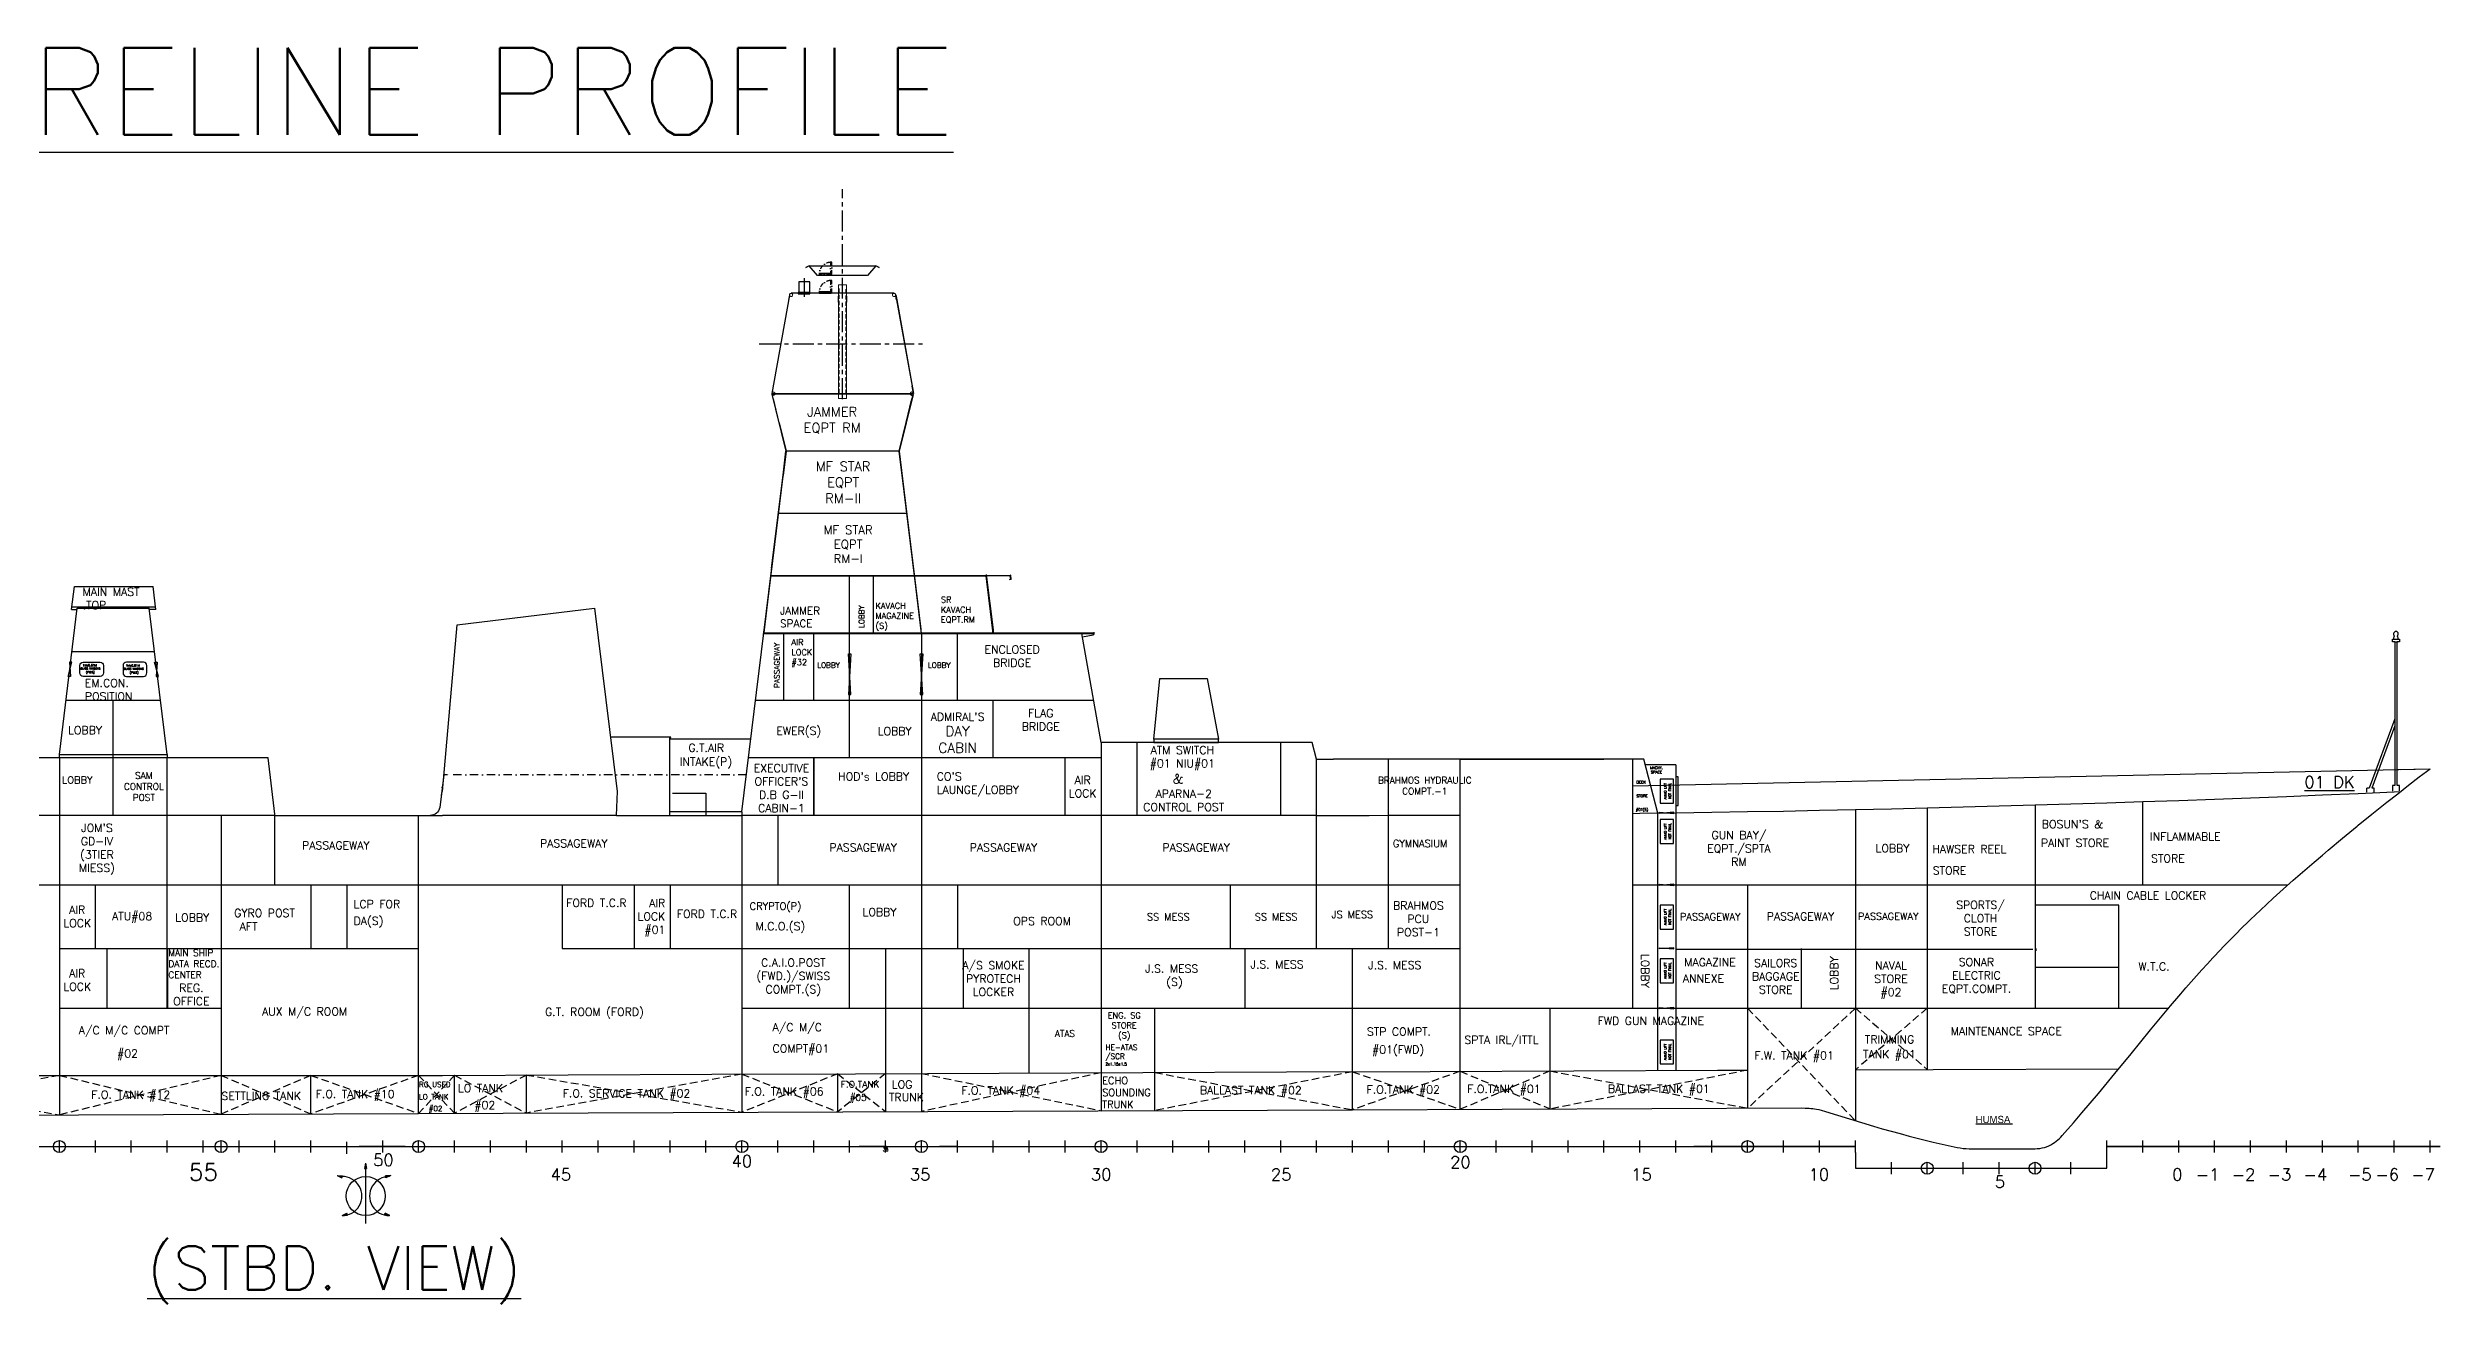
# Model space of a CAD drawing. Header units: millimetres. Extents: x 4499 to 173013, y -638 to 51821.
# Drawn here: x 73084 to 173013, y -638 to 51821 of the extents above; entities that cross this region are included whole.
import ezdxf
from ezdxf.enums import TextEntityAlignment as Align

# ---------------------------------------------------------------- set-up
doc = ezdxf.new("R2010")
doc.units = ezdxf.units.MM
doc.header["$LTSCALE"] = 700
doc.header["$MEASUREMENT"] = 0
for name, pattern in [('CENTER', [2, 1.25, -0.25, 0.25, -0.25]), ('DASHDOT', [1, 0.5, -0.25, 0, -0.25]), ('DASHDOT2', [0.5, 0.25, -0.125, 0, -0.125]), ('DASHED', [0.75, 0.5, -0.25]), ('Dashed_dotted', [34, 24, -5, 0, -5]), ('DOTDASH1', [1600, 1000, -250, 100, -250]), ('H1', [40, 20, -20]), ('HIDDEN', [0.375, 0.25, -0.125])]:
    doc.linetypes.add(name, pattern=pattern)
for name, color, linetype in [('-1102', 7, 'Continuous'), ('-2', 7, 'Continuous'), ('01', 7, 'Continuous'), ('01 DECK', 7, 'Continuous'), ('1', 2, 'Continuous'), ('10001', 7, 'Continuous'), ('6001', 7, 'Continuous'), ('8001', 7, 'Continuous'), ('ASTER COMPLEX', 7, 'Continuous'), ('BOATS', 150, 'Continuous'), ('ChangeDec05', 254, 'Continuous'), ('FLANG', 7, 'Continuous'), ('MANHOLES', 160, 'Continuous'), ('NOTCH1', 7, 'Continuous'), ('PLAT1', 3, 'Continuous'), ('PLINES', 4, 'Continuous'), ('STIF3', 3, 'Continuous'), ('WEAPON TEXT', 7, 'Continuous')]:
    doc.layers.add(name, color=color, linetype=linetype)
doc.styles.add('ROMANS', font='romans.shx', dxfattribs={"height": 150})
doc.dimstyles.new('ISO-25', dxfattribs={"dimtxt": 2.5, "dimasz": 2.5, "dimexe": 1.25, "dimexo": 0.625, "dimtad": 1, "dimdsep": 46, "dimtxsty": 'Standard', "dimcen": 2.5, "dimadec": 0, "dimazin": 0, "dimtfac": 1, "dimtmove": 2, "dimatfit": 3, "dimfxl": 1, "dimtolj": 1, "dimtzin": 0, "dimarcsym": 0})

# ---------------------------------------------------------------- blocks, each defined once
blk = doc.blocks.new('ARROW')
at = {"color": 252, "true_color": 0x939598}
for p, q in [((0, 0), (25, 5)), ((0, 0), (25, -5)), ((25, -5), (25, 5))]:
    blk.add_line(p, q, dxfattribs=at)
blk.add_solid([(0, 0), (25, 5), (25, -5)], dxfattribs=at)
blk = doc.blocks.new('L-50')
at = {"layer": '-2', "color": 251, "true_color": 0x636466}
for p, q in [((0, 0), (50, 0)), ((6, -45), (6, -11)), ((11, -6), (46, -6))]:
    blk.add_line(p, q, dxfattribs=at)
blk.add_lwpolyline([(0, 0), (0, -50)], dxfattribs=at)
for centre, radius, start, end in [((0, -44), 5.7, 266.80108, 357.42267), ((11, -11), 5, 90.00321, 180.02022), ((44, 0), 6, 284.47029, 1.78991)]:
    blk.add_arc(centre, radius, start, end, dxfattribs=at)
blk = doc.blocks.new('A$C575D3D3D')
at = {"layer": '-1102', "color": 251, "linetype": 'Dashed_dotted', "lineweight": 25, "true_color": 0x636466}
for p, q in [((4625, 2600), (3776, 2600)), ((13489, -2400), (6270, -2400))]:
    blk.add_line(p, q, dxfattribs=at)
at = {"layer": '-1102', "color": 251, "lineweight": 25, "true_color": 0x636466}
blk.add_line((6270, -2400), (13489, -2400), dxfattribs=at)
at = {"layer": '10001', "color": 251, "lineweight": 0, "true_color": 0x636466}
for p, q in [((2831, 12150), (3155, 12150)), ((2831, 12150), (2831, 7400)), ((3155, 7400), (3155, 12150)), ((2831, 7400), (3155, 7400))]:
    blk.add_line(p, q, dxfattribs=at)
for points in [[(795, 11679, -0.414212), (795, 11779, -0.414212), (895, 11779, -0.414212), (895, 11679, -0.414212), (795, 11679), (795, 11684), (800, 11684, -0.414221), (800, 11775, -0.414221), (890, 11775, -0.414221), (890, 11684, -0.414221), (800, 11684, -0.414221)], [(5095, 11679, -0.414212), (5095, 11779, -0.414212), (5195, 11779, -0.414212), (5195, 11679, -0.414212), (5095, 11679), (5095, 11684), (5100, 11684, -0.414207), (5100, 11775, -0.414221), (5191, 11775, -0.414207), (5191, 11684, -0.414221), (5100, 11684, -0.414221)], [(61, 7556, -0.414212), (61, 7656, -0.414187), (161, 7656, -0.414212), (161, 7556, -0.414187), (61, 7556), (61, 7560), (65, 7560, -0.414207), (65, 7651, -0.414193), (156, 7651, -0.414207), (156, 7560, -0.414193), (65, 7560, -0.414193)], [(5829, 7556, -0.414212), (5829, 7656, -0.414212), (5929, 7656, -0.414212), (5929, 7556, -0.414212), (5829, 7556), (5829, 7560), (5834, 7560, -0.414207), (5834, 7651, -0.414221), (5925, 7651, -0.414207), (5925, 7560, -0.414221), (5834, 7560, -0.414221)]]:
    blk.add_lwpolyline(points, format="xyb", dxfattribs=at)
at = {"layer": '6001', "color": 251, "lineweight": 0, "true_color": 0x636466}
for p, q in [((4851, 5200), (1131, 5200)), ((-303, -2450), (-300, -2421)), ((6125, -2400), (-151, -2400)), ((6270, -2400), (6150, -2400))]:
    blk.add_line(p, q, dxfattribs=at)
at = {"layer": '8001', "color": 251, "lineweight": 25, "true_color": 0x636466}
blk.add_line((5897, 7387), (5948, 7593), dxfattribs=at)
at = {"layer": '8001', "color": 251, "linetype": 'DASHED', "lineweight": 25, "true_color": 0x636466}
blk.add_line((-277, -2400), (-23, -2400), dxfattribs=at)
at = {"layer": 'FLANG', "color": 251, "lineweight": 0, "true_color": 0x636466}
blk.add_lwpolyline([(10033, -148), (9959, -157), (9959, -165), (10034, -156), (10033, -148)], dxfattribs=at)
at = {"layer": 'NOTCH1', "color": 251, "true_color": 0x636466}
for centre, start, end in [((41, 7603), 283.98187, 359.98755), ((9999, 0), 180.00447, 276.96762), ((10017, -150), 96.96368, 186.94733)]:
    blk.add_arc(centre, 15, start, end, dxfattribs=at)
at = {"layer": 'PLAT1', "color": 251, "true_color": 0x636466}
for p, q in [((772, 11716), (38, 7618)), ((772, 11716), (38, 7618)), ((772, 11716), (736, 11517)), ((776, 11715), (740, 11516)), ((742, 11526), (744, 11534)), ((770, 11680), (744, 11534)), ((776, 11715), (772, 11716)), ((2527, 11800), (845, 11800)), ((3527, 11800), (2527, 11800)), ((2831, 11430), (2831, 11680)), ((3155, 11680), (3155, 11430)), ((5145, 11800), (3527, 11800)), ((5219, 11731), (5216, 11730)), ((5216, 11730), (5254, 11517)), ((5219, 11731), (5257, 11518)), ((5251, 11530), (5224, 11680)), ((5252, 11527), (5250, 11535)), ((5252, 11527), (5950, 7615)), ((5257, 11518), (5953, 7615)), ((107, 8003), (38, 7618)), ((111, 8002), (42, 7617)), ((42, 7617), (38, 7618)), ((3270, 7603), (41, 7603)), ((45, 7581), (41, 7580)), ((41, 7580), (628, 5208)), ((181, 7603), (181, 7608)), ((554, 7603), (181, 7603)), ((1370, 7603), (554, 7603)), ((2470, 7603), (1370, 7603)), ((3470, 7603), (2470, 7603)), ((3270, 7603), (3278, 7603)), ((5954, 7603), (3278, 7603)), ((4736, 7603), (3470, 7603)), ((5336, 7603), (4736, 7603)), ((5809, 7603), (5336, 7603)), ((5944, 7577), (5358, 5208)), ((5809, 7603), (5809, 7608)), ((5886, 7970), (5885, 7978)), ((5944, 7577), (5940, 7578)), ((5953, 7615), (5950, 7615)), ((340, 6387), (336, 6386)), ((342, 6387), (336, 6386)), ((5653, 6402), (5648, 6403)), ((5653, 6402), (5650, 6403)), ((509, 4207), (631, 5200)), ((515, 4206), (636, 5199)), ((615, 5200), (615, 5208)), ((5376, 5208), (615, 5208)), ((5376, 5200), (615, 5200)), ((634, 5209), (628, 5208)), ((631, 5200), (636, 5199)), ((876, 5208), (637, 5208)), ((876, 5200), (637, 5200)), ((4595, 5200), (3746, 5200)), ((5356, 5200), (5114, 5200)), ((5358, 5208), (5352, 5209)), ((5477, 4207), (5356, 5200)), ((5477, 4207), (5356, 5200)), ((5477, 4207), (5356, 5200)), ((507, 4157), (-276, -2223)), ((31, 316), (509, 4207)), ((5993, 5), (5477, 4207)), ((5479, 4157), (6262, -2223)), ((316, 2600), (316, 2605)), ((5675, 2605), (316, 2605)), ((5675, 2600), (316, 2600)), ((331, 2758), (336, 2757)), ((331, 2758), (336, 2757)), ((1546, 2600), (1546, 2605)), ((1546, 2600), (1546, 2605)), ((3026, 2600), (3026, 2605)), ((3026, 2600), (3026, 2605)), ((3776, 2600), (3776, 2605)), ((4625, 2605), (3776, 2605)), ((4625, 2600), (3776, 2600)), ((4445, 2600), (4445, 2605)), ((4445, 2600), (4445, 2605)), ((4625, 2600), (4625, 2605)), ((5655, 2758), (5660, 2759)), ((5655, 2758), (5660, 2759)), ((5675, 2600), (5675, 2605)), ((150, 1289), (155, 1288)), ((150, 1289), (155, 1288)), ((31, 316), (-284, -2250)), ((0, 0), (0, 5)), ((5994, 0), (0, 0)), ((8994, 0), (250, 0)), ((2360, 0), (2360, 5)), ((2360, 0), (2360, 5)), ((3590, 0), (3590, 5)), ((3590, 0), (3590, 5)), ((4514, 0), (4514, 5)), ((4514, 0), (4514, 5)), ((5955, 316), (5960, 317)), ((5955, 316), (5960, 317)), ((8994, 0), (5999, 0)), ((6899, 0), (6899, 5)), ((6899, 0), (6899, 5)), ((8129, 0), (8129, 5)), ((8129, 0), (8129, 5)), ((9023, -240), (8994, 0)), ((9999, 5), (8999, 5)), ((9999, 0), (8999, 0)), ((9999, 0), (8999, 0)), ((10001, 31), (9995, 30)), ((9995, 30), (10017, -150)), ((9999, 0), (9999, 5)), ((10001, 31), (10023, -149)), ((-30, -180), (-25, -181)), ((-30, -180), (-25, -181)), ((10023, -149), (10017, -150)), ((-150, -1153), (-145, -1154)), ((-150, -1153), (-145, -1154)), ((-309, -2450), (-285, -2249)), ((-303, -2450), (-279, -2250)), ((-297, -2400), (-297, -2395)), ((6270, -2395), (-297, -2395)), ((-297, -2395), (-55, -2395)), ((6270, -2400), (-297, -2400)), ((-285, -2249), (-279, -2250)), ((-284, -2250), (-279, -2251)), ((-276, -2251), (-284, -2250)), ((270, -2400), (277, -2400)), ((420, -2400), (424, -2400)), ((1770, -2400), (1777, -2400)), ((3270, -2400), (3277, -2400)), ((4770, -2400), (4777, -2400)), ((6270, -2400), (6270, -2395)), ((6270, -2400), (6270, -2395)), ((13489, -2395), (6270, -2395)), ((13489, -2400), (6270, -2400)), ((7770, -2400), (7777, -2400)), ((9130, -2395), (9270, -2395)), ((9270, -2400), (9278, -2400)), ((10020, -2400), (10026, -2400)), ((10770, -2400), (10776, -2400)), ((11520, -2400), (11526, -2400)), ((12270, -2400), (12278, -2400)), ((13020, -2400), (13026, -2400)), ((13476, -2450), (13503, -2347)), ((13482, -2450), (13509, -2348)), ((13489, -2400), (13489, -2395))]:
    blk.add_line(p, q, dxfattribs=at)
for points in [[(45, 7581), (340, 6387), (342, 6387), (634, 5209)], [(92, 7391), (340, 6387), (342, 6387), (634, 5209), (634, 5208)], [(5940, 7578), (5650, 6403), (5648, 6403), (5352, 5209)], [(5352, 5208), (5352, 5209), (5648, 6403), (5650, 6403), (5894, 7391)], [(637, 5200), (636, 5199), (515, 4206), (507, 4157)], [(5349, 5200), (5350, 5199), (5472, 4206), (5479, 4157)], [(10017, -150), (10017, -150), (9999, 0)], [(9270, -2395), (9270, -2250), (9025, -252)], [(-276, -2223), (-279, -2250), (-297, -2395)]]:
    blk.add_lwpolyline(points, dxfattribs=at)
blk.add_lwpolyline([(8995, 56), (9278, -2247, -0.030558), (9278, -2252), (9278, -2395)], format="xyb", dxfattribs=at)
at = {"layer": 'STIF3', "color": 251, "true_color": 0x636466}
for p, q in [((2806, 11800), (870, 11800)), ((5120, 11800), (3180, 11800)), ((5894, 7925), (5947, 7628)), ((5396, 2600), (594, 2600)), ((13340, -2400), (6295, -2400)), ((13476, -2450), (13483, -2424))]:
    blk.add_line(p, q, dxfattribs=at)

msp = doc.modelspace()

# ---------------------------------------------------------------- linework, layer by layer
at = {"layer": '-2', "color": 18, "true_color": 0x000000}
for p, q in [((99110, 23039), (96586, 23039)), ((99060, 22977), (99060, 22972))]:
    msp.add_line(p, q, dxfattribs=at)
at = {"color": 18, "linetype": 'CENTER', "true_color": 0x000000}
for p, q in [((106278, 37148), (106278, 45916)), ((102800, 39462), (109755, 39462))]:
    msp.add_line(p, q, dxfattribs=at)
at = {"color": 18, "true_color": 0x000000}
for p, q in [((103377, 37374), (109178, 37374)), ((102075, 19919), (103924, 34974)), ((108662, 34974), (103924, 34974)), ((109577, 27371), (108662, 34974)), ((108975, 32373), (103604, 32373)), ((74079, 28372), (74196, 29322)), ((74196, 29322), (77480, 29322)), ((77597, 28372), (77480, 29322)), ((103285, 29772), (112283, 29772)), ((107577, 27371), (107577, 29772)), ((112578, 27371), (112283, 29772)), ((73567, 22320), (74316, 28422)), ((74079, 28372), (74310, 28372)), ((74868, 28422), (74868, 28472)), ((76768, 28422), (76768, 28472)), ((78068, 22320), (77319, 28422)), ((77597, 28372), (77325, 28372)), ((102990, 27371), (116277, 27371)), ((109577, 27371), (109577, 7408)), ((116277, 27371), (116754, 27371)), ((171016, 27123), (171216, 27123)), ((171016, 27023), (171016, 27123)), ((171116, 27023), (171016, 27023)), ((171116, 27023), (171116, 21021)), ((171216, 27123), (171316, 27123)), ((171216, 21021), (171216, 27023)), ((171316, 27023), (171216, 27023)), ((171316, 27123), (171316, 27023)), ((74095, 26621), (77540, 26621)), ((75818, 22170), (75818, 24571)), ((112578, 22170), (112578, 24571)), ((171116, 23796), (170052, 20911)), ((171116, 23506), (170159, 20911)), ((73567, 22170), (73567, 7265)), ((75818, 19769), (75818, 22170)), ((99060, 22972), (102450, 22972)), ((99060, 19772), (99060, 22972)), ((105076, 19769), (105076, 22170)), ((105076, 22170), (105076, 19769)), ((117079, 22820), (117079, 7438)), ((124582, 19769), (124582, 22820)), ((126082, 22120), (126782, 22120)), ((129083, 14218), (129083, 22120)), ((132084, 7497), (132084, 22120)), ((139286, 11717), (139286, 22120)), ((141086, 21879), (139808, 21879)), ((141086, 21879), (141086, 9121)), ((171016, 21021), (171016, 20781)), ((171116, 21021), (171016, 21021)), ((171316, 21021), (171216, 21021)), ((171316, 20792), (171316, 21021)), ((99171, 20700), (100575, 20700)), ((100575, 20700), (100575, 19769)), ((148588, 20015), (148588, 7018)), ((151589, 20085), (151589, 9161)), ((156090, 20206), (156090, 11717)), ((160592, 16869), (160592, 20347)), ((170054, 20911), (169953, 20911)), ((169953, 20734), (169953, 20911)), ((170254, 20911), (170154, 20911)), ((170255, 20747), (170254, 20911)), ((82570, 19769), (78068, 19769)), ((80319, 19769), (80319, 7292)), ((88571, 7325), (88571, 19769)), ((96833, 19769), (102076, 19769)), ((102075, 19919), (102075, 7378)), ((140336, 9117), (140336, 19868)), ((75068, 14218), (75068, 16869)), ((84070, 16869), (84070, 14218)), ((85571, 16869), (85571, 14218)), ((94573, 16869), (94573, 14218)), ((97574, 16869), (97574, 14218)), ((99074, 16869), (99074, 14218)), ((106576, 11717), (106576, 16869)), ((111078, 16869), (111078, 14218)), ((122481, 14218), (122481, 16869)), ((144087, 16869), (144087, 7544)), ((73567, 14218), (88571, 14218)), ((75568, 11717), (75568, 14218)), ((94573, 14218), (132084, 14218)), ((108077, 14218), (108077, 7402)), ((111328, 11717), (111328, 14218)), ((114079, 9013), (114079, 14218)), ((123081, 14218), (123081, 11717)), ((127582, 7479), (127582, 14218)), ((141066, 14190), (156000, 14190)), ((146338, 11717), (146338, 14218)), ((73567, 11717), (80319, 11717)), ((102075, 11717), (161673, 11717)), ((119330, 7447), (119330, 11717)), ((135835, 7512), (135835, 11717)), ((84070, 7307), (84070, 8916)), ((90072, 7331), (90072, 8918)), ((93073, 7343), (93073, 8930)), ((106076, 7394), (106076, 8981)), ((73567, 5692), (73567, 6192)), ((75068, 5692), (75068, 6192)), ((76568, 5692), (76568, 6192)), ((78068, 5692), (78068, 6192)), ((79569, 5692), (79569, 6192)), ((80319, 5692), (80319, 6192)), ((81069, 5692), (81069, 6192)), ((82570, 5692), (82570, 6192)), ((84070, 5692), (84070, 6192)), ((85571, 5634), (85571, 6134)), ((87071, 5692), (87071, 6192)), ((88571, 5692), (88571, 6192)), ((90072, 5692), (90072, 6192)), ((91572, 5692), (91572, 6192)), ((93073, 5692), (93073, 6192)), ((94573, 5692), (94573, 6192)), ((96074, 5692), (96074, 6192)), ((97574, 5692), (97574, 6192)), ((99074, 5692), (99074, 6192)), ((100575, 5692), (100575, 6192)), ((102075, 5692), (102075, 6192)), ((103576, 5692), (103576, 6192)), ((105076, 5692), (105076, 6192)), ((106576, 5692), (106576, 6192)), ((108077, 5692), (108077, 6192)), ((109577, 5692), (109577, 6192)), ((111078, 5692), (111078, 6192)), ((112578, 5692), (112578, 6192)), ((114079, 5692), (114079, 6192)), ((115579, 5692), (115579, 6192)), ((117079, 5692), (117079, 6192)), ((118580, 5692), (118580, 6192)), ((120080, 5692), (120080, 6192)), ((121581, 5692), (121581, 6192)), ((123081, 5692), (123081, 6192)), ((124582, 5692), (124582, 6192)), ((126082, 5692), (126082, 6192)), ((127582, 5692), (127582, 6192)), ((129083, 5692), (129083, 6192)), ((130583, 5692), (130583, 6192)), ((132084, 5692), (132084, 6192)), ((133584, 5692), (133584, 6192)), ((135085, 5692), (135085, 6192)), ((136585, 5692), (136585, 6192)), ((138085, 5692), (138085, 6192)), ((139586, 5692), (139586, 6192)), ((141086, 5692), (141086, 6192)), ((142587, 5692), (142587, 6192)), ((144087, 5692), (144087, 6192)), ((145588, 5692), (145588, 6192)), ((147088, 5692), (147088, 6192)), ((148588, 5692), (148588, 6192)), ((159091, 5034), (159091, 6192)), ((159091, 5692), (159091, 6192)), ((160592, 5692), (160592, 6192)), ((162092, 5692), (162092, 6192)), ((163593, 5692), (163593, 6192)), ((165093, 5692), (165093, 6192)), ((166593, 5692), (166593, 6192)), ((168094, 5692), (168094, 6192)), ((169594, 5692), (169594, 6192)), ((171095, 5692), (171095, 6192)), ((172595, 5692), (172595, 6192)), ((7622, 5942), (148588, 5942)), ((88014, 5942), (86093, 5942)), ((86351, 5042), (86351, 2725)), ((108077, 5942), (106977, 5942)), ((108077, 5992), (108077, 5892)), ((108077, 5992), (108077, 5892)), ((124582, 5942), (126082, 5942)), ((148588, 5692), (148588, 5034)), ((148588, 5034), (159091, 5034)), ((150089, 4784), (150089, 5285)), ((151589, 4784), (151589, 5285)), ((153090, 4784), (153090, 5285)), ((154590, 4784), (154590, 5285)), ((156090, 4784), (156090, 5285)), ((157591, 4784), (157591, 5285)), ((159091, 5942), (173013, 5942))]:
    msp.add_line(p, q, dxfattribs=at)
at = {"color": 18, "linetype": 'ByBlock', "true_color": 0x000000}
for p, q in [((106576, 27371), (106576, 29772)), ((103826, 24571), (103826, 27371))]:
    msp.add_line(p, q, dxfattribs=at)
at = {"color": 18, "linetype": 'Continuous', "true_color": 0x000000}
for p, q in [((109283, 29772), (112283, 29772)), ((116771, 24571), (102646, 24571)), ((73567, 22170), (73567, 22320)), ((73567, 22320), (78068, 22320)), ((78068, 22320), (78068, 22170)), ((117079, 22170), (102352, 22170)), ((109577, 5942), (111078, 5942)), ((111078, 5942), (110328, 5942)), ((148588, 5942), (141836, 5942)), ((173013, 5942), (159091, 5942))]:
    msp.add_line(p, q, dxfattribs=at)
at = {"color": 18, "true_color": 0x000000, "extrusion": (0, 0, -1)}
for p, q in [((78068, 19769), (70566, 19769)), ((82570, 19769), (89572, 19769)), ((96824, 19769), (89572, 19769)), ((96833, 19769), (89581, 19769))]:
    msp.add_line(p, q, dxfattribs=at)
at = {"color": 18, "ltscale": 0.8, "true_color": 0x000000}
for p, q in [((102056, 19922), (99060, 19922)), ((159591, 16018), (156090, 16018)), ((159591, 14218), (159591, 16018)), ((159591, 11717), (159591, 16018)), ((156123, 14218), (156123, 14118)), ((156090, 13429), (159591, 13429))]:
    msp.add_line(p, q, dxfattribs=at)
at = {"color": 18, "linetype": 'DASHED', "true_color": 0x000000}
msp.add_line((97924, 16870), (99074, 16870), dxfattribs=at)
at = {"color": 18, "lineweight": 40, "true_color": 0x000000}
msp.add_line((78068, 14218), (78068, 11717), dxfattribs=at)
at = {"color": 18, "linetype": 'DOTDASH1', "true_color": 0x000000}
msp.add_line((127582, 11717), (138586, 11717), dxfattribs=at)
at = {"color": 18, "linetype": 'DASHED', "lineweight": -2, "ltscale": 0.9, "true_color": 0x000000, "transparency": 33554534}
for p, q in [((144087, 11717), (148588, 7018)), ((148588, 11717), (144087, 7544)), ((148588, 11717), (151589, 9161)), ((151589, 11717), (148588, 9150)), ((117079, 9025), (109577, 7408)), ((109577, 8995), (117079, 7438)), ((127582, 9067), (119330, 7447)), ((119330, 9034), (127582, 7479)), ((132084, 9084), (127582, 7479)), ((127582, 9067), (132084, 7497)), ((135835, 9099), (132084, 7497)), ((132084, 9084), (135835, 7512)), ((144087, 9132), (135835, 7512)), ((135835, 9099), (144087, 7545)), ((64565, 8916), (73567, 7265)), ((73567, 8916), (64565, 7230)), ((73567, 8916), (80319, 7292)), ((80319, 8916), (73567, 7265)), ((80319, 8916), (84070, 7307)), ((84070, 8916), (80319, 7292)), ((84070, 8916), (88571, 7325)), ((88571, 8916), (84070, 7307)), ((90072, 8918), (88571, 7325)), ((88571, 8916), (90072, 7331)), ((93073, 8930), (90072, 7331)), ((90072, 8918), (93073, 7343)), ((102075, 8965), (93073, 7343)), ((93073, 8930), (102075, 7378)), ((106076, 8981), (102075, 7378)), ((102075, 8965), (106076, 7394)), ((108077, 8989), (106076, 7394)), ((106076, 8981), (108077, 7402))]:
    msp.add_line(p, q, dxfattribs=at)
at = {"color": 18, "true_color": 0x000000}
for points in [[(107327, 42317), (105228, 42317), (104880, 42713), (104743, 42649), (104741, 42653), (104877, 42717), (107678, 42717), (107814, 42653), (107812, 42649), (107674, 42713), (107327, 42317)], [(77584, 28472), (74091, 28472)], [(116754, 27371), (116754, 27296), (116304, 27217)], [(74091, 26176), (73991, 26176), (74029, 25571), (73929, 25571), (74091, 26176)], [(77545, 26176), (77645, 26176), (77606, 25571), (77706, 25571), (77545, 26176)], [(119280, 22951), (119530, 25491), (121506, 25491), (121981, 22951)], [(82570, 16869), (82570, 19819), (82281, 22170), (70566, 22170)], [(140336, 19868), (139744, 22120), (126782, 22120)], [(50311, 16869), (132084, 16869)], [(139286, 16869), (166651, 16869)], [(42808, 8916), (89563, 8916), (94814, 8937), (100816, 8960), (106818, 8984), (112819, 9008), (118821, 9032), (124823, 9056), (130825, 9079), (136826, 9103), (142828, 9127), (144087, 9132)], [(148588, 9150), (151830, 9162), (159590, 9193)]]:
    msp.add_lwpolyline(points, dxfattribs=at)
for points in [[(105305, 42342), (105805, 42342), (105805, 42392), (105305, 42392)], [(105305, 41579), (105805, 41579), (105805, 41630), (105305, 41630)], [(119280, 22820), (121981, 22820), (121981, 22951), (119280, 22951)], [(141086, 20179), (141186, 20179), (141186, 21379), (141086, 21379)]]:
    msp.add_lwpolyline(points, close=True, dxfattribs=at)
at = {"color": 18, "linetype": 'DASHDOT2', "true_color": 0x000000}
for points in [[(105780, 42317), (105780, 42367), (105330, 42367), (105330, 42317)], [(105780, 41554), (105780, 41604), (105330, 41604), (105330, 41554)]]:
    msp.add_lwpolyline(points, dxfattribs=at)
for points in [[(105780, 42867), (105780, 42367), (105830, 42367), (105830, 42867)], [(105780, 42105), (105780, 41604), (105830, 41604), (105830, 42105)]]:
    msp.add_lwpolyline(points, close=True, dxfattribs=at)
at = {"color": 18, "linetype": 'HIDDEN', "true_color": 0x000000}
msp.add_lwpolyline([(106128, 41776), (106128, 37374), (106428, 37374), (106428, 41776)], dxfattribs=at)
at = {"color": 18, "true_color": 0x000000}
msp.add_lwpolyline([(171084, 27296, -0.313859), (171084, 27211, 0.153244), (171066, 27153), (171066, 27123), (171266, 27123), (171266, 27153, 0.153244), (171248, 27211, -0.313859), (171248, 27296, 1.914854)], format="xyb", close=True, dxfattribs=at)
for points in [[(74914, 25571), (74560, 25571, -0.401336), (74417, 25722), (74417, 26026, -0.396336), (74559, 26176), (74913, 26176), (75267, 26176, -0.396336), (75409, 26026), (75409, 25722, -0.401336), (75267, 25571), (74913, 25571)], [(76722, 25571), (77076, 25571, 0.401336), (77218, 25722), (77218, 26026, 0.396336), (77076, 26176), (76722, 26176), (76368, 26176, 0.396336), (76226, 26026), (76226, 25722, 0.401336), (76368, 25571), (76723, 25571)], [(89622, 21470), (89453, 20096, -0.360926), (89060, 19769)]]:
    msp.add_lwpolyline(points, format="xyb", dxfattribs=at)
at = {"color": 18, "linetype": 'DASHDOT', "true_color": 0x000000}
for points in [[(102266, 21470), (89780, 21470), (89622, 21470), (89517, 20621)], [(89120, 19774), (89120, 19769)]]:
    msp.add_lwpolyline(points, dxfattribs=at)
at = {"color": 18, "linetype": 'DOTDASH1', "true_color": 0x000000}
for points in [[(140436, 20279), (140986, 20279), (140986, 21279), (140436, 21279)], [(140436, 18596), (140986, 18596), (140986, 19596), (140436, 19596)], [(140436, 15023), (140986, 15023), (140986, 16023), (140436, 16023)], [(140436, 12785), (140986, 12785), (140986, 13785), (140436, 13785)], [(140436, 9390), (140986, 9390), (140986, 10390), (140436, 10390)]]:
    msp.add_lwpolyline(points, close=True, dxfattribs=at)
at = {"color": 18, "true_color": 0x000000}
for centre, radius in [((73567, 5942), 250), ((80319, 5942), 250), ((88571, 5942), 250), ((102075, 5942), 250), ((109577, 5942), 250), ((117079, 5942), 250), ((132084, 5942), 250), ((144087, 5942), 250), ((151589, 5034), 250), ((156090, 5034), 250), ((86364, 3876), 817)]:
    msp.add_circle(centre, radius, dxfattribs=at)
at = {"color": 18, "linetype": 'DASHDOT2', "true_color": 0x000000}
for centre in [(105790, 42382), (105790, 41620)]:
    msp.add_arc(centre, 484, 91.08428, 178.91572, dxfattribs=at)
at = {"color": 18, "true_color": 0x000000}
for centre, start, end in [((85384, 3876), 269.22456, 90.79519), ((87344, 3876), 89.20481, 270.77544)]:
    msp.add_arc(centre, 817, start, end, dxfattribs=at)
at = {"layer": '01', "color": 18, "linetype": 'ByBlock', "true_color": 0x000000}
for p, q in [((105076, 24571), (105076, 27371)), ((106576, 22170), (106576, 27371)), ((111078, 24571), (111078, 27371)), ((171116, 27023), (171091, 27023)), ((171116, 27023), (171216, 27023)), ((171216, 27023), (171241, 27023)), ((106526, 26520), (106627, 26520)), ((78068, 14218), (78068, 22170)), ((115579, 19769), (115579, 22170)), ((132084, 22120), (138085, 22120))]:
    msp.add_line(p, q, dxfattribs=at)
at = {"layer": '01', "color": 18, "true_color": 0x000000}
for p in [(139286, 21002), (171216, 21690)]:
    msp.add_line(p, (172595, 21720), dxfattribs=at)
at = {"layer": '01', "color": 18, "linetype": 'ByBlock', "true_color": 0x000000}
for points in [[(106627, 24820), (106526, 26520), (106627, 26520), (106526, 24820)], [(109627, 24820), (109527, 26520), (109627, 26520), (109527, 24820)]]:
    msp.add_lwpolyline(points, close=True, dxfattribs=at)
at = {"layer": '01', "color": 18, "true_color": 0x000000}
msp.add_lwpolyline([(171356, 21693), (172595, 21720)], dxfattribs=at)
at = {"layer": '01', "color": 18, "linetype": 'ByBlock', "true_color": 0x000000}
for points in [[(103576, 19769), (103576, 16869)], [(140408, 19903), (141008, 19853), (141008, 19903), (140408, 19853), (140408, 19903)], [(140408, 16894), (141008, 16844), (141008, 16894), (140408, 16844), (140408, 16894)], [(140408, 14243), (141008, 14193), (141008, 14243), (140408, 14193), (140408, 14243)], [(140408, 11742), (141008, 11692), (141008, 11742), (140408, 11692), (140408, 11742)]]:
    msp.add_lwpolyline(points, dxfattribs=at)
at = {"layer": '01 DECK', "color": 18, "linetype": 'Continuous', "true_color": 0x000000}
msp.add_line((126082, 19769), (102075, 19769), dxfattribs=at)
at = {"layer": '1', "color": 18, "linetype": 'Continuous', "true_color": 0x000000}
msp.add_lwpolyline([(31780, 7100), (127582, 7479), (146338, 7554), (146495, 7552), (146652, 7545), (146730, 7538), (146808, 7530), (146886, 7519), (146963, 7505), (147057, 7484), (147151, 7460), (147338, 7405), (147838, 7249), (148337, 7094), (148838, 6943), (149339, 6795), (149712, 6688), (150087, 6583), (150462, 6481), (150839, 6382), (151339, 6254), (151837, 6129), (152339, 6009), (152587, 5952), (152712, 5926), (152837, 5902), (152962, 5882), (153087, 5867), (153213, 5857), (153340, 5854), (156090, 5854), (156187, 5857), (156286, 5867), (156384, 5884), (156480, 5907), (156575, 5937), (156667, 5973), (156756, 6015), (156841, 6064), (156911, 6112), (156979, 6164), (157044, 6220), (157106, 6278), (157167, 6339), (157226, 6402), (157342, 6530), (157699, 6936), (158050, 7344), (158398, 7753), (158741, 8164), (159422, 8988), (160100, 9817), (160921, 10817), (161334, 11317), (161752, 11817), (162092, 12217), (162178, 12317), (162395, 12568), (162614, 12817), (162837, 13068), (163061, 13318), (163291, 13569), (163522, 13818), (163593, 13894), (163995, 14318), (164238, 14569), (164483, 14818), (164733, 15069), (164985, 15318), (165093, 15423), (165505, 15818), (165772, 16069), (166041, 16318), (166316, 16569), (166593, 16818), (166878, 17070), (167163, 17319), (167745, 17819), (168094, 18114), (168338, 18319), (168939, 18819), (169548, 19319), (169594, 19357), (170165, 19819), (170792, 20319), (171240, 20674), (171689, 21026), (172141, 21375), (172595, 21720)], dxfattribs=at)
at = {"layer": 'ASTER COMPLEX', "color": 18, "linetype": 'CENTER', "true_color": 0x000000}
msp.add_line((104683, 42204), (104683, 41423), dxfattribs=at)
msp.add_line((104683, 42204), (104683, 41423), dxfattribs=at)
at = {"layer": 'ASTER COMPLEX', "color": 18, "true_color": 0x000000}
msp.add_line((74316, 28422), (77319, 28422), dxfattribs=at)
msp.add_line((74316, 28422), (77319, 28422), dxfattribs=at)
at = {"layer": 'BOATS', "color": 18, "true_color": 0x000000}
for p, q in [((97002, 19769), (98609, 19769)), ((97002, 19769), (98609, 19769)), ((97002, 19769), (98609, 19769)), ((97002, 19769), (98609, 19769)), ((98609, 19769), (99075, 19769)), ((98609, 19769), (99075, 19769))]:
    msp.add_line(p, q, dxfattribs=at)
at = {"layer": 'ChangeDec05', "color": 18, "linetype": 'Continuous', "true_color": 0x000000}
for points in [[(104453, 41603), (104913, 41603), (104913, 42053), (104453, 42053)], [(104453, 41603), (104913, 41603), (104913, 42053), (104453, 42053)], [(104431, 41554), (104918, 41554), (104913, 41603), (104431, 41603)]]:
    msp.add_lwpolyline(points, close=True, dxfattribs=at)
at = {"layer": 'MANHOLES', "color": 18, "true_color": 0x000000}
for p, q in [((90180, 27722), (95925, 28427)), ((117079, 22820), (116277, 27371)), ((77774, 24571), (73862, 24571)), ((125894, 22820), (117079, 22820)), ((118580, 19769), (118580, 22820)), ((126082, 22120), (125894, 22820)), ((126082, 14218), (126082, 22120)), ((96865, 20775), (96824, 19769))]:
    msp.add_line(p, q, dxfattribs=at)
for points in [[(95925, 28427), (96865, 20775)], [(89572, 20770), (90180, 27722)]]:
    msp.add_lwpolyline(points, dxfattribs=at)
at = {"layer": 'PLINES', "color": 18, "true_color": 0x000000}
for points in [[(139286, 19854, 0), (139586, 19858, 0), (141086, 19879, 0), (142587, 19902, 0), (144087, 19927, 0), (145588, 19954, 0), (147088, 19983, 0), (148588, 20015, 0), (150089, 20049, 0), (151589, 20085, 0), (153090, 20123, 0), (154590, 20164, 0), (156091, 20206, 0), (157591, 20251, 0), (159091, 20298, 0), (160592, 20347, 0), (162092, 20399, 0), (163593, 20452, 0), (165093, 20508, 0), (166593, 20566, 0), (168094, 20626, 0), (169594, 20688, 0), (171095, 20753, 0), (171356, 20765, 0)], [(126082, 19769, 0), (128283, 19772, 0)], [(128283, 19772, 0), (129083, 19774, 0), (130583, 19779, 0), (132084, 19787, 0), (132084, 19787, 0)]]:
    msp.add_polyline3d(points, dxfattribs=at)
at = {"layer": 'WEAPON TEXT', "color": 18, "true_color": 0x000000}
msp.add_line((156090, 14638), (156130, 14638), dxfattribs=at)

# ---------------------------------------------------------------- block references
at = {"layer": '-2', "color": 18, "true_color": 0x000000, "xscale": 1.000282354257649, "yscale": 1.000282354257649, "zscale": 1.000282354257649}
msp.add_blockref('L-50', (99060, 23034), dxfattribs=at)
at = {"color": 18, "linetype": 'ByBlock', "true_color": 0x000000, "xscale": 1.000282354257649, "yscale": 1.000282354257649, "zscale": 1.000282354257649}
msp.add_blockref('A$C575D3D3D', (103285, 29772), dxfattribs=at)
at = {"color": 18, "true_color": 0x000000, "yscale": 9.002541188318839, "zscale": 9.002541188318839}
for p, xscale, rotation in [((86355, 5245), 9.002541188318839, 270), ((85163, 4738), 9.00254118819925, 344.7771421977823), ((87414, 4738), -9.002541188423972, 15.22285780182849), ((85373, 3059), 9.002541188333236, 14.81146884518914), ((87376, 3059), -9.002541188333234, 345.1885311548108)]:
    msp.add_blockref('ARROW', p, dxfattribs=dict(at, xscale=xscale, rotation=rotation))

# ---------------------------------------------------------------- texts
at = {"color": 18, "linetype": 'Continuous', "true_color": 0x000000, "style": 'ROMANS'}
for s, height, p in [('%%uCENTRELINE PROFILE', 3626.77, (60250, 48194)), ('%%u(STBD. VIEW)', 1813.38, (77235, -34))]:
    msp.add_text(s, height=height, dxfattribs=at).set_placement(p)
at = {"color": 18, "true_color": 0x000000, "style": 'ROMANS'}
for s, height, p in [('LOBBY', 334.3, (109167, 23121)), ('&', 400, (120514, 21104)), ('M.C.O.(S)', 334.3, (104723, 14976)), ('OPS ROOM', 334.3, (115817, 15190))]:
    msp.add_text(s, height=height, dxfattribs=at).set_placement(p, align=Align.RIGHT)
for s, height, p in [('INTAKE(P)', 334.3, (99476, 21847)), ('G.T.AIR', 334.3, (99841, 22427)), ("BOSUN'S & ", 334.3, (156372, 19238)), ('INFLAMMABLE', 334.25, (160891, 18719)), ('PASSAGEWAY', 334.3, (83703, 18353)), ('PASSAGEWAY ', 334.25, (93642, 18436)), ('PASSAGEWAY', 334.3, (105731, 18262)), ('PASSAGEWAY', 334.3, (111594, 18262)), ('PASSAGEWAY', 334.3, (119640, 18262)), ('HAWSER REEL', 334.25, (151801, 18196)), ('PAINT STORE', 334.25, (156335, 18454)), ('STORE', 334.3, (160940, 17807)), ('STORE', 334.3, (151817, 17300)), ('LCP FOR', 334.3, (85855, 15899)), ('CHAIN CABLE LOCKER', 334.25, (158375, 16258)), ('DA(S)', 334.3, (85855, 15196)), ('LOBBY', 334.3, (107114, 15564)), ('PASSAGEWAY', 300.8, (141252, 15386)), ('PASSAGEWAY', 334.3, (144883, 15387)), ('PASSAGEWAY', 300.8, (148687, 15407)), ('J.S. MESS ', 334.3, (123320, 13381)), ('J.S. MESS ', 334.3, (128237, 13351)), ('ANNEXE', 334.3, (141382, 12790)), ('MAGAZINE', 334.3, (141440, 13469)), ('W.T.C.', 334.3, (160407, 13292)), ('A/C M/C COMPT', 334.25, (74378, 10630)), ('AUX M/C ROOM', 334.25, (82031, 11412)), ('G.T. ROOM (FORD)', 334.25, (93854, 11398)), ('A/C M/C ', 334.3, (103357, 10756)), ('FWD GUN MAGAZINE', 334.25, (137824, 11025)), ('#02', 334.3, (75976, 9660)), ('COMPT#01', 334.3, (103357, 9865)), ('STP COMPT.', 334.3, (128181, 10574)), ('#01(FWD)', 334.3, (128397, 9825)), ('SPTA IRL/ITTL', 334.25, (132255, 10229)), ('TANK #01', 334.3, (148904, 9627)), ('TRIMMING ', 334.3, (148982, 10251)), ('MAINTENANCE SPACE', 334.25, (152569, 10594)), ('F.W. TANK #01', 334.25, (144365, 9579)), ('F.O. TANK #12', 334.25, (74899, 7941)), ('SETTLING TANK', 334.25, (80338, 7887)), ('F.O. TANK #10', 334.25, (84274, 7968)), ('LO TANK', 219.3, (88584, 7911)), ('RG USED', 219.3, (88590, 8426)), ('LO TANK ', 334.3, (90211, 8213)), ('F.O. SERVICE TANK #02', 334.25, (94592, 7996)), ('F.O. TANK #06', 334.25, (102192, 8078)), ('F.O.TANK', 274.1, (106209, 8403)), ('#05', 274.1, (106573, 7858)), ('TRUNK', 334.3, (108219, 7836)), ('LOG', 334.3, (108337, 8368)), ('F.O. TANK #04', 334.25, (111241, 8120)), ('BALLAST TANK #02', 334.25, (121205, 8123)), ('F.O.TANK #02', 334.25, (128170, 8154)), ('F.O.TANK #01', 334.25, (132374, 8180)), ('BALLAST TANK #01', 334.25, (138249, 8192)), ('#02', 219.3, (88992, 7423)), ('#02', 334.3, (90900, 7505))]:
    msp.add_text(s, height=height, dxfattribs=at).set_placement(p)
at = {"color": 18, "linetype": 'H1', "true_color": 0x000000, "style": 'ROMANS'}
for s, p in [('DECK', (139445, 21104)), ('#01(S)', (139417, 19959)), ('STORE', (139445, 20526))]:
    msp.add_text(s, height=110.3, dxfattribs=at).set_placement(p)
for s, p in [('MACHY.', (140279, 21759)), ('SPACE', (140279, 21581))]:
    msp.add_text(s, height=110.3, dxfattribs=at).set_placement(p, align=Align.MIDDLE)
at = {"color": 18, "true_color": 0x000000, "style": 'ROMANS'}
for p in [(140643, 20779), (140643, 19096), (140643, 15523), (140643, 13285), (140643, 9890)]:
    msp.add_text('AMMO LIFT', height=99, rotation=90, dxfattribs=at).set_placement(p, align=Align.MIDDLE)
for p in [(140885, 20790), (140885, 19107), (140885, 15534), (140885, 13296), (140885, 9901)]:
    msp.add_text('NOT FINAL', height=99, rotation=90, dxfattribs=at).set_placement(p, align=Align.CENTER)
for s, height, p in [('%%u01 DK', 500.1, (168392, 21161)), ('36', 135, (108077, 5817)), ('36', 135, (108077, 5817))]:
    msp.add_text(s, height=height, dxfattribs=at).set_placement(p, align=Align.MIDDLE)
for rotation, p in [(270, (139637, 13989)), (90, (147868, 12468))]:
    msp.add_text('LOBBY', height=334.3, rotation=rotation, dxfattribs=at).set_placement(p)
at = {"color": 18, "linetype": 'Continuous', "true_color": 0x000000, "style": 'ROMANS'}
msp.add_text('55', height=703, dxfattribs=at).set_placement((79585, 4526), align=Align.CENTER)
at = {"color": 18, "true_color": 0x000000, "style": 'ROMANS'}
for s, height, p in [('50', 500.1, (87102, 5133)), ('45', 500.1, (94512, 4526)), ('40', 500.1, (102075, 5080)), ('35', 500.1, (109521, 4526)), ('30', 500.1, (117084, 4526)), ('25', 500.1, (124602, 4526)), ('20', 500.1, (132088, 5037)), ('15', 500.1, (139652, 4526)), ('10', 500.1, (147061, 4526)), ('0', 500, (162034, 4526)), ('-1', 500.1, (163301, 4526)), ('-2', 500.1, (164801, 4526)), ('-3', 500.1, (166302, 4526)), ('-4', 500.1, (167802, 4526)), ('-5', 500.1, (169660, 4526)), ('-6', 500.1, (170803, 4526)), ('-6', 500.1, (170803, 4526)), ('-7', 500.1, (172304, 4526)), ('5', 500, (154625, 4223))]:
    msp.add_text(s, height=height, dxfattribs=at).set_placement(p, align=Align.CENTER)
at = {"color": 18, "true_color": 0x000000, "attachment_point": 1, "style": 'ROMANS'}
for s, insert, char_height in [('MAIN MAST\\P.TOP', (74537, 29276), 334.3), ('EM.CON.\\PPOSITION', (74629, 25466), 334.3), ('LOBBY', (73930, 23494), 334.3), ('LOBBY', (73678, 21400), 300.8)]:
    msp.add_mtext(s, dxfattribs=dict(at, insert=insert, char_height=char_height))
at = {"color": 18, "true_color": 0x000000, "style": 'ROMANS'}
for s, insert, char_height, width, attachment_point in [('JAMMER\\PSPACE', (103668, 28478), 320.1, 1971.72, 1), ('\\pt1920;KAVACH MAGAZINE\\P(S)', (107657, 28650), 250.07, 2077.86, 1), ('SR KAVACH EQPT.RM', (110388, 28903), 250.07, 1198.16, 1), ('AIR LOCK\\P#32', (104143, 27123), 250.1, 1447.47, 1), ('LOBBY', (105217, 26154), 224.1, 1250.77, 1), ('LOBBY', (109841, 26154), 224.1, 1250.77, 1), ('ENCLOSED\\PBRIDGE', (113363, 26420), 334.3, 1596.35, 5), ("ADMIRAL'S\\P{\\H1.25x;DAY \\PCABIN}", (111085, 23219), 334.25, 1596.35, 5), ('FLAG\\PBRIDGE', (114558, 23760), 334.3, 2342.4, 5), ('EWER(S)', (104453, 23245), 334.3, 2899.23, 5), ('ATM SWITCH\\P#01 NIU#01', (120472, 22164), 334.3, 3874.05, 5), ('{\\H0.6875x;SAM CONTROL POST} ', (77092, 20975), 400.11, 2608.99, 5), ("EXECUTIVE OFFICER'S\\PD.B G-II\\PCABIN-1", (103727, 20909), 334.25, 2753.27, 5), ('AIR\\PLOCK', (116311, 20970), 334.3, 2342.4, 5), ('APARNA-2 CONTROL POST', (120531, 20397), 334.25, 4294.96, 5), ("JOM'S GD-IV (3TIER MIESS)", (75136, 18356), 334.25, 2585.36, 5), ('GUN BAY/\\PEQPT./SPTA RM', (143723, 18389), 334.25, 3289.28, 5), ('LOBBY', (150137, 18398), 334.3, 1596.35, 5), ('\\pt2002.73;AIR\\PLOCK', (74314, 15548), 334.25, 1528.44, 5), ('FORD T.C.R', (95998, 16283), 334.3, 3978.27, 2), ('AIR\\PLOCK\\P#01', (98878, 16277), 334.3, 1457.91, 3), ('CRYPTO(P)', (103481, 15931), 300.1, 2760.78, 5), ('BRAHMOS\\PPCU\\PPOST-1', (130333, 15448), 334.3, 1596.35, 5), ('SPORTS/    CLOTH STORE', (153815, 15475), 334.25, 1596.35, 5), ('ATU#08', (76604, 15506), 334.3, 2196.79, 5), ('LOBBY', (79117, 15506), 334.3, 2196.79, 5), ('FORD T.C.R', (100620, 15824), 334.3, 3978.27, 2), ('SS MESS', (119888, 15535), 300.1, 3483.21, 5), ('SS MESS', (124392, 15535), 300.1, 3483.21, 5), ('JS MESS', (127576, 15630), 300.1, 3327.25, 5), ('MAIN SHIP DATA RECD. CENTER', (78116, 14169), 275.08, 2432.91, 1), ('\\pt2002.73;AIR\\PLOCK', (74314, 12897), 334.25, 1528.44, 5), ('C.A.I.O.POST\\P(FWD.)/SWISS COMPT.(S)', (104223, 13009), 334.25, 5226.15, 5), ('A/S SMOKE PYROTECH LOCKER', (112584, 12954), 334.25, 2884.49, 5), ('J.S. MESS\\P (S)', (120031, 13037), 334.3, 4446.17, 5), ('SAILORS\\PBAGGAGE\\PSTORE', (145260, 13049), 334.3, 1596.35, 5), ('NAVAL\\PSTORE\\P#02', (150074, 12890), 334.3, 1596.35, 5), ('SONAR ELECTRIC EQPT.COMPT.', (153643, 13075), 334.25, 1596.35, 5), ('REG.\\POFFICE', (79079, 12287), 334.3, 2196.79, 5), ('ENG. SG STORE\\P(S)', (118045, 10960), 250.07, 1876.72, 5)]:
    msp.add_mtext(s, dxfattribs=dict(at, insert=insert, char_height=char_height, width=width, attachment_point=attachment_point))
at = {"color": 18, "true_color": 0x000000, "char_height": 224.1, "width": 1250.77, "attachment_point": 1, "rotation": 90, "style": 'ROMANS'}
for s, insert in [('LOBBY', (106963, 27590)), ('PASSAGEWAY', (103425, 25091))]:
    msp.add_mtext(s, dxfattribs=dict(at, insert=insert))
at = {"color": 18, "linetype": 'ByBlock', "true_color": 0x000000, "attachment_point": 1, "style": 'ROMANS'}
for s, insert, char_height, width in [("HOD's LOBBY ", (106094, 21563), 334.25, 3120.69), ("CO'S LAUNGE/LOBBY", (110212, 21567), 334.25, 3120.69), ('GYRO POST       AFT', (80867, 15862), 334.25, 3995.14), ('ECHO SOUNDING TRUNK', (117125, 8849), 300.08, 2419.36)]:
    msp.add_mtext(s, dxfattribs=dict(at, insert=insert, char_height=char_height, width=width))
at = {"color": 18, "true_color": 0x000000, "char_height": 120.03, "attachment_point": 1}
for s, insert, width in [('{\\Fromans|c0;\\H2.5x;GYMNASIUM}', (129265, 18748), 2820.35), ('{\\Fromans.shx|c0;\\H1.875x;HE-ATAS\\P/SCR\\P\\H0.5333x;2x1.15x1.5}', (117260, 10198), 824.23)]:
    msp.add_mtext(s, dxfattribs=dict(at, insert=insert, width=width))
at = {"layer": '01', "color": 18, "true_color": 0x000000, "attachment_point": 5, "style": 'ROMANS'}
for s, insert, char_height, width in [('JAMMER EQPT RM', (105847, 36271), 400.11, 3122.17), ('MF STAR EQPT RM-II', (106304, 33678), 400.11, 3122.17), ('MF STAR EQPT RM-I', (106515, 31092), 360.1, 2809.95)]:
    msp.add_mtext(s, dxfattribs=dict(at, insert=insert, char_height=char_height, width=width))
at = {"layer": 'WEAPON TEXT', "color": 18, "true_color": 0x000000, "style": 'ROMANS'}
for s, height, p in [('1Mx0.61M', 90, (74532, 25995)), ('1Mx0.61M', 90, (76335, 25984)), ('GLASS WINDOWS', 76.52, (74449, 25866)), ('(P&S)', 90, (74673, 25703)), ('GLASS WINDOWS', 76.52, (76257, 25855)), ('(P&S)', 90, (76506, 25690))]:
    msp.add_text(s, height=height, dxfattribs=at).set_placement(p)
msp.add_text('ATAS ', height=275.1, dxfattribs=at).set_placement((116183, 10521), align=Align.RIGHT)
at = {"layer": 'WEAPON TEXT', "color": 18, "true_color": 0x000000}
msp.add_text('HUMSA', height=300.1, dxfattribs=at).set_placement((153611, 6924))
at = {"layer": 'WEAPON TEXT', "color": 18, "true_color": 0x000000, "insert": (130600, 21008), "char_height": 275.08, "width": 3755.56, "attachment_point": 5, "style": 'ROMANS'}
msp.add_mtext('BRAHMOS HYDRAULIC\\PCOMPT.-1', dxfattribs=at)

# ---------------------------------------------------------------- leaders
at = {"color": 18, "true_color": 0x000000}
msp.add_leader([(155153, 6871), (153623, 6871)], dimstyle='ISO-25', override={"dimgap": 100, "dimtad": 0}, dxfattribs=at)

doc.saveas('drawing.dxf')
